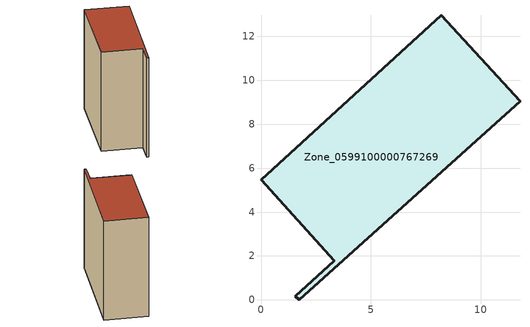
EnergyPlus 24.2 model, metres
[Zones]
Zone_0599100000767269
 floor ground (C_G): 8.19,12.96 11.79,9.04 1.74,0 1.56,0.17 3.33,1.79 0,5.46 z2.68
 wall outside (C_F): 11.79,9.04 8.19,12.96 0,5.46 3.33,1.79 1.56,0.17 1.74,0 11.79,9.04 z2.68:15.61
 roof outside (C_R): 1.74,0 11.79,9.04 8.19,12.96 0,5.46 3.33,1.79 1.56,0.17 z15.61
[BUILDING]
Pand.0599100000767269: North Axis=0; Terrain=City; Loads Convergence Tolerance Value=0.04; Temperature Convergence Tolerance Value=0.4; Solar Distribution=FullExterior; Maximum Number of Warmup Days=25; Minimum Number of Warmup Days=1
[Site:Location]
Rotterdam.The.Hague.AP_ZH_NLD Design_Conditions: Latitude=51.96; Longitude=4.45; Time Zone=1; Elevation=-4.5
[SITE:GROUNDTEMPERATURE:BUILDINGSURFACE]
18, 18, 18, 18, 18, 18, 18, 18, 18, 18, 18, 18
[MATERIAL] Thermal Absorptance=0.9; Solar Absorptance=0.7; Visible Absorptance=0.7
Name | Roughness | Thickness | Conductivity | Density | Specific Heat
G.TI.2006-2014 | MediumSmooth | 0.15 | 0.06 | 540 | 1210
F.TI.2006-2014 | Rough | 0.3 | 0.12 | 1920 | 840
R.TI.2006-2014 | MediumRough | 0.2 | 0.08 | 1500 | 1000
[CONSTRUCTION]
C_G: G.TI.2006-2014
C_F: F.TI.2006-2014
C_R: R.TI.2006-2014
[ZONE]
Zone_0599100000767269: Type=1; Multiplier=1; Ceiling Height=Autocalculate; Volume=Autocalculate; Floor Area=autocalculate; Part of Total Floor Area=Yes
[ZONEINFILTRATION:DESIGNFLOWRATE]
Infil_Zone_0599100000767269: Zone or ZoneList or Space or SpaceList=Zone_0599100000767269; Schedule=AlwaysOn; Design Flow Rate Calculation Method=Flow/Area; Flow Rate per Floor Area=0.0015; Constant Term Coefficient=1; Temperature Term Coefficient=0; Velocity Term Coefficient=0; Velocity Squared Term Coefficient=0
[HVACTEMPLATE:ZONE:IDEALLOADSAIRSYSTEM]
Zone_0599100000767269: Maximum Heating Supply Air Temperature=50; Minimum Cooling Supply Air Temperature=13; Maximum Heating Supply Air Humidity Ratio=0.0156; Minimum Cooling Supply Air Humidity Ratio=0.0077; Heating Limit=NoLimit; Cooling Limit=NoLimit; Dehumidification Control Type=ConstantSensibleHeatRatio; Cooling Sensible Heat Ratio=0.7; Dehumidification Setpoint=60; Humidification Control Type=None; Humidification Setpoint=30; Outdoor Air Method=None; Outdoor Air Flow Rate per Person=0.00944; Outdoor Air Flow Rate per Zone Floor Area=0; Outdoor Air Flow Rate per Zone=0; Demand Controlled Ventilation Type=None; Outdoor Air Economizer Type=NoEconomizer; Heat Recovery Type=None; Sensible Heat Recovery Effectiveness=0.7; Latent Heat Recovery Effectiveness=0.65
[ZONECONTROL:THERMOSTAT]
ThermostatControl_Zone_0599100000767269: Zone or ZoneList=Zone_0599100000767269; Control Type Schedule=DualSetpointControlType; Control 1=Thermostat_Zone_0599100000767269; Temperature Difference Between Cutout And Setpoint=0
[THERMOSTATSETPOINT:DUALSETPOINT]
Thermostat_Zone_0599100000767269: Heating Setpoint Temperature Schedule=HeatingSetpoint_Zone_0599100000767269; Cooling Setpoint Temperature Schedule=CoolingSetpoint_Zone_0599100000767269
[SCHEDULE:COMPACT]
HeatingSetpoint_Zone_0599100000767269: Through: 12/31, For: AllDays, Until: 24:00, 21
CoolingSetpoint_Zone_0599100000767269: Through: 12/31, For: AllDays, Until: 24:00, 24
DualSetpointControlType: Through: 12/31, For: AllDays, Until: 24:00, 4
AlwaysOn: Through: 12/31, For: AllDays, Until: 24:00, 1
